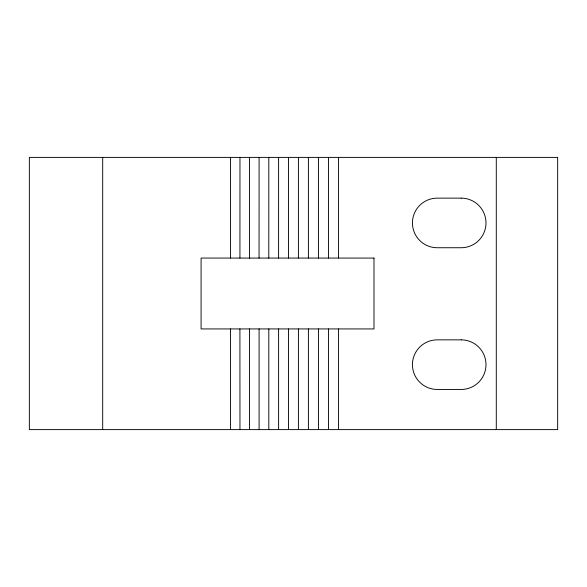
<?xml version="1.0" encoding="UTF-8"?>
<svg xmlns="http://www.w3.org/2000/svg" width="587" height="587" viewBox="0 0 587 587"><rect width="100%" height="100%" fill="white"/><g stroke="black" fill="none" stroke-linecap="round" stroke-linejoin="round"><path stroke-width="0.88" d="M239.936 258.067L239.966 157.389M249.475 429.611L249.504 328.933M259.058 258.075L259.094 157.389M259.094 429.611L259.094 328.933M268.809 429.611L268.809 328.933M268.795 258.075L268.809 157.389M278.605 429.611L278.605 328.933M278.598 258.075L278.605 157.389M288.474 429.611L288.481 328.933M298.409 429.611L298.416 328.933M298.409 258.075L298.409 157.389M308.395 429.611L308.402 328.933M308.395 258.075L308.395 157.389M318.425 429.611L318.433 328.933M318.425 258.075L318.425 157.389M328.485 258.067L328.485 157.389M249.864 258.075L249.482 258.067L249.475 157.389M239.914 328.933L239.966 429.611M496.286 157.389L496.286 429.611M338.567 157.389L338.567 258.067M338.567 328.933L338.567 429.611M328.478 328.933L328.485 429.611M288.474 157.389L288.481 258.075M230.566 157.389L230.566 258.067M230.566 328.933L230.566 429.611M102.696 157.389L102.696 429.611M374 258.075L374 328.933L201.084 328.933L201.084 258.067L374 258.075M557.65 157.389L29.35 157.389L29.35 429.611L557.65 429.611L557.65 157.389M461.191 198.135L437.234 198.135A24.801 24.801 0 0 0 412.434 222.935A24.801 24.801 0 0 0 437.234 247.736L461.191 247.736A24.801 24.801 0 0 0 485.992 222.935A24.801 24.801 0 0 0 461.191 198.135M461.191 339.851L437.234 339.851A24.801 24.801 0 0 0 412.434 364.652A24.801 24.801 0 0 0 437.234 389.452L461.191 389.452A24.801 24.801 0 0 0 485.992 364.652A24.801 24.801 0 0 0 461.191 339.851"/></g></svg>
